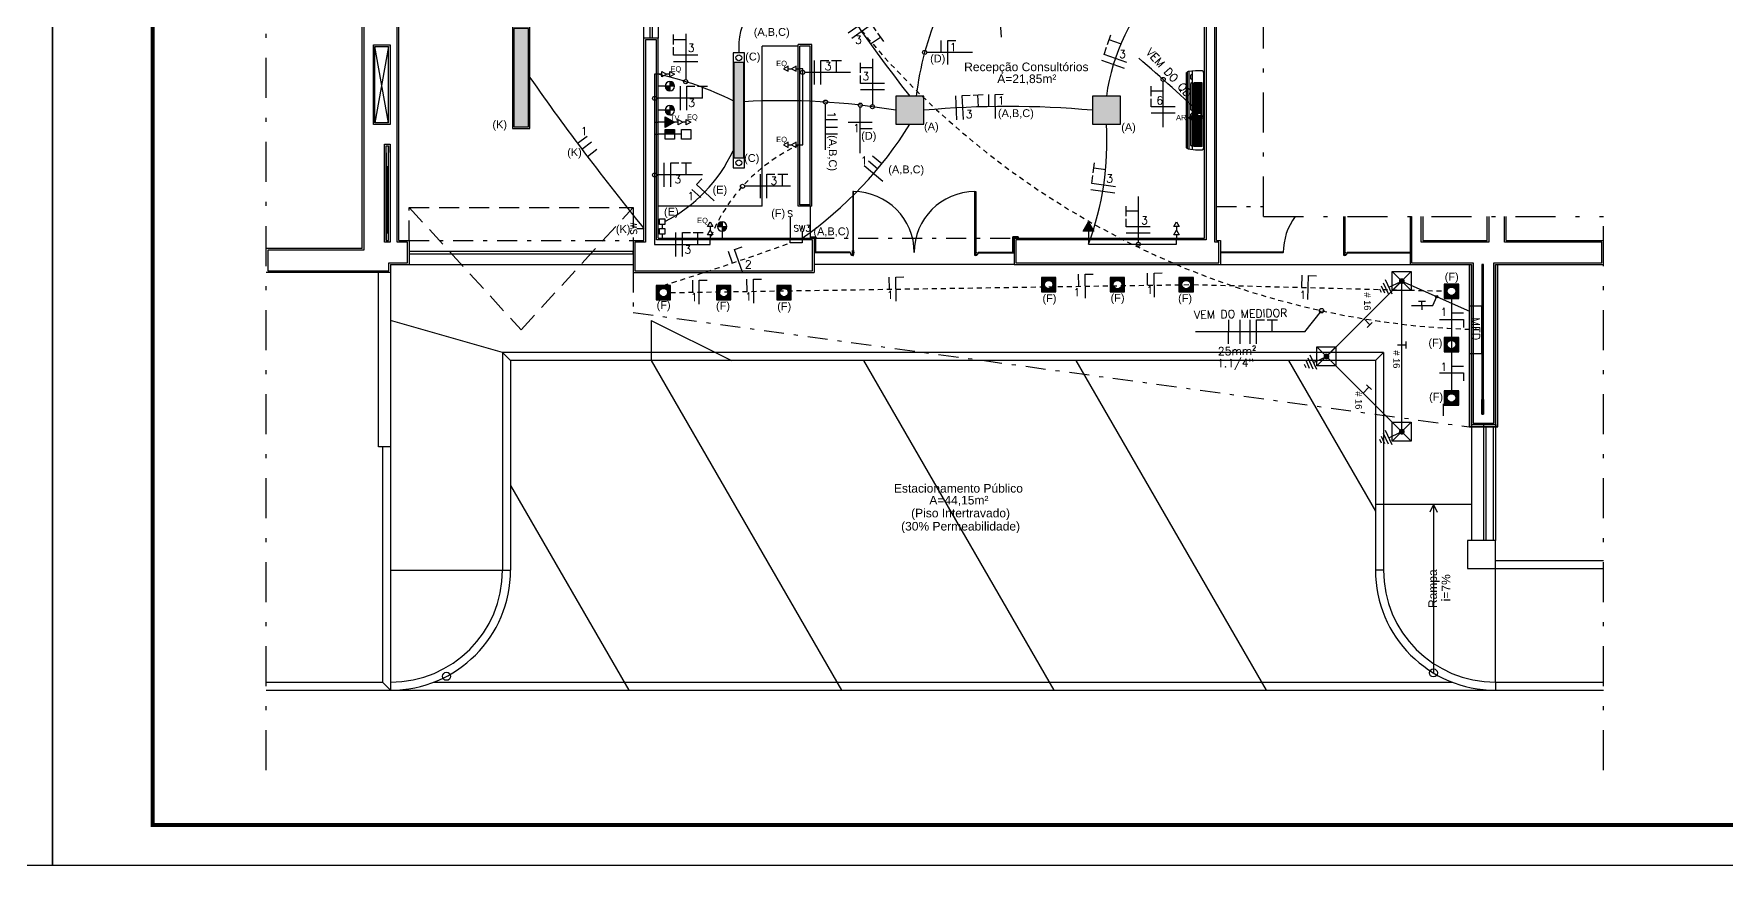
# Model space of a CAD drawing. Header units: millimetres. Extents: x 3040 to 3208, y 298 to 357.
# Drawn here: x 3123.14 to 3165.43, y 297.86 to 318.64 of the extents above; entities that cross this region are included whole.
import ezdxf
from ezdxf.enums import TextEntityAlignment as Align

# ---------------------------------------------------------------- set-up
doc = ezdxf.new("R2010")
doc.units = ezdxf.units.MM
doc.header["$MEASUREMENT"] = 0
for name, pattern in [('CONTINU', [0]), ('DASHDOT', [1, 0.5, -0.25, 0, -0.25]), ('HIDDEN', [0.375, 0.25, -0.125]), ('HIDDEN2', [0.1875, 0.125, -0.0625])]:
    doc.linetypes.add(name, pattern=pattern)
doc.layers.get('0').update_dxf_attribs({"linetype": 'CONTINUOUS'})
for name, color, linetype in [('-HIDRO', 8, 'CONTINUOUS'), ('A-TXT-Y', 8, 'CONTINUOUS'), ('CABO-ILUM', 3, 'CONTINUOUS'), ('eletroduto parede e teto', 2, 'CONTINU'), ('eletroduto_chao', 2, 'HIDDEN2'), ('Especificações', 3, 'CONTINUOUS'), ('FIACAO', 1, 'CONTINUOUS'), ('HIDROSSANITÁRIO', 8, 'CONTINUOUS'), ('PAR-W', 7, 'CONTINUOUS'), ('PENA 03', 3, 'CONTINUOUS'), ('PL09', 9, 'CONTINUOUS'), ('PL3', 3, 'CONTINUOUS'), ('Pontos Elétricos', 3, 'CONTINUOUS'), ('Pontos Elétricos e Luminotécnica', 3, 'CONTINUOUS'), ('Pontos Luminotécnicos', 3, 'CONTINUOUS'), ('PONTOS_ELETRICOS', 2, 'CONTINUOUS'), ("PRANCHA - PROJETU'S", 7, 'CONTINUOUS'), ('TEXTO', 2, 'CONTINUOUS'), ('TXT_0', 7, 'CONTINUOUS')]:
    doc.layers.add(name, color=color, linetype=linetype)
doc.layers.add('LEGENDA', color=7, linetype='CONTINUOUS', lineweight=0)
doc.styles.add('ARIAL', font='arial.ttf', dxfattribs={"height": 2})
doc.styles.add('PADRAO_TXT', font='romans.shx')
doc.styles.add('ROMANS', font='romans.shx', dxfattribs={"height": 0.1})

# ---------------------------------------------------------------- blocks, each defined once
blk = doc.blocks.new('PASSA FIO MÉDIO')
at = {"layer": 'Pontos Elétricos'}
h = blk.add_hatch(color=251, dxfattribs=at)
h.dxf.hatch_style = 1
h.paths.add_polyline_path([(-0.205, 0.059), (-0.205, 0), (-0.088, 0), (-0.088, 0.059)])
blk.add_line((-0.205, 0), (0, 0), dxfattribs=at)
blk.add_lwpolyline([(-0.205, 0.059), (-0.205, -0.059), (-0.088, -0.059), (-0.088, 0.059)], close=True, dxfattribs=at)
blk = doc.blocks.new('Tomada Média')
at = {"layer": 'PL3'}
blk.add_line((0, 0.08), (0, 0), dxfattribs=at)
blk.add_lwpolyline([(-0.06, 0.08), (0, 0.184), (0.06, 0.08)], close=True, dxfattribs=at)
blk = doc.blocks.new('TOMADA ALTA SIMPLES.01')
at = {"layer": 'Pontos Elétricos'}
h = blk.add_hatch(color=251, dxfattribs=at)
h.dxf.hatch_style = 1
h.paths.add_polyline_path([(0.089, -0.067), (0.205, 0), (0.089, 0.067)])
at = {"layer": 'Pontos Elétricos', "xscale": 1.115026295692639, "yscale": 1.115026295692639, "zscale": 1.115026295692639, "rotation": 270}
blk.add_blockref('Tomada Média', (0, 0), dxfattribs=at)
blk = doc.blocks.new('PASSA FIO BAIXO.01')
at = {"layer": 'Pontos Elétricos'}
blk.add_line((0.088, 0), (0, 0), dxfattribs=at)
blk.add_lwpolyline([(0.205, 0.059), (0.205, -0.059), (0.088, -0.059), (0.088, 0.059)], close=True, dxfattribs=at)
blk = doc.blocks.new('TOMADA DUPLA BAIXA.01')
at = {"layer": 'PL3'}
for p, q in [((-0.147, 0), (-0.103, 0)), ((-0.045, 0), (0, 0))]:
    blk.add_line(p, q, dxfattribs=at)
for points in [[(-0.147, 0.033), (-0.205, 0), (-0.147, -0.033)], [(-0.045, 0.033), (-0.103, 0), (-0.045, -0.033)]]:
    blk.add_lwpolyline(points, close=True, dxfattribs=at)
blk = doc.blocks.new('antena alta.01')
at = {"layer": 'Pontos Elétricos'}
h = blk.add_hatch(color=251, dxfattribs=at)
h.dxf.hatch_style = 1
h.paths.add_polyline_path([(-0.147, 0), (-0.088, 0, -0.414214), (-0.147, -0.059)])
h.paths.add_polyline_path([(-0.147, 0.059), (-0.147, 0), (-0.205, 0, -0.414214)])
for p, q in [((-0.205, 0), (0, 0)), ((-0.147, 0.059), (-0.147, -0.059))]:
    blk.add_line(p, q, dxfattribs=at)
blk.add_circle((-0.147, 0), 0.0586, dxfattribs=at)
blk = doc.blocks.new('1111')
at = {"layer": 'Pontos Luminotécnicos'}
h = blk.add_hatch(color=9, dxfattribs=at)
h.dxf.hatch_style = 1
h.paths.add_polyline_path([(-1.3125, -0.134), (-0.1225, -0.134), (-0.1225, -0.01), (-1.3125, -0.01)])
for points in [[(-1.435, -0.144), (0, -0.144), (0, 0), (-1.435, 0)], [(-1.3125, -0.134), (-0.1225, -0.134), (-0.1225, -0.01), (-1.3125, -0.01)]]:
    blk.add_lwpolyline(points, close=True, dxfattribs=at)
for centre in [(-1.37375, -0.072), (-0.06125, -0.072)]:
    blk.add_circle(centre, 0.03675, dxfattribs=at)
blk = doc.blocks.new('LUMINÁRIA.02')
at = {"layer": 'Pontos Luminotécnicos', "ltscale": 0.05}
h = blk.add_hatch(color=9, dxfattribs=at)
h.dxf.hatch_style = 1
h.paths.add_polyline_path([(0.35, 0), (0, 0), (0, -0.35), (0.35, -0.35)])
blk.add_lwpolyline([(0, -0.35), (0.35, -0.35), (0.35, 0), (0, 0)], close=True, dxfattribs=at)
blk = doc.blocks.new('PONTO PERFIL.01')
at = {"layer": 'Especificações'}
h = blk.add_hatch(dxfattribs=at)
h.set_pattern_fill('ANGLE', color=9)
h.set_pattern_definition([(0, (-4765.716, 106.664), (0, 6.985), [5.08, -1.905]), (90, (-4765.716, 106.664), (-6.985, 4e-16), [5.08, -1.905])])
h.paths.add_polyline_path([(-1.7, 6.1), (1.7, 6.1), (1.7, 2.6), (-1.7, 2.6)])
at = {"layer": 'PL3'}
blk.add_line((0, 2.6), (0, 0), dxfattribs=at)
at = {"layer": 'Pontos Luminotécnicos'}
blk.add_lwpolyline([(-1.7, 6.1), (1.7, 6.1), (1.7, 2.6), (-1.7, 2.6)], close=True, dxfattribs=at)
blk = doc.blocks.new('LUMINÁRIA.04')
at = {"layer": 'Pontos Luminotécnicos', "ltscale": 0.05}
h = blk.add_hatch(color=9, dxfattribs=at)
h.dxf.hatch_style = 1
h.paths.add_polyline_path([(0.02, 0.2), (0.02, 0.02), (1.247, 0.02), (1.247, 0.2)])
for points in [[(0, 0.22), (0, 0), (1.267, 0), (1.267, 0.22)], [(0.02, 0.2), (0.02, 0.02), (1.247, 0.02), (1.247, 0.2)]]:
    blk.add_lwpolyline(points, close=True, dxfattribs=at)
blk = doc.blocks.new('eletrico')
at = {"layer": '-HIDRO'}
h = blk.add_hatch(color=256, dxfattribs=at)
h.dxf.hatch_style = 1
h.paths.add_polyline_path([(0.52, -7.58), (0.5, -7.6), (0.5, -7.773), (0.52, -7.773)])
h.paths.add_polyline_path([(0.52, -7.58), (0.45, -7.58), (0.45, -7.6), (0.5, -7.6)])
h = blk.add_hatch(color=256, dxfattribs=at)
h.dxf.hatch_style = 1
h.paths.add_polyline_path([(2.98, -7.58), (3, -7.6), (3, -7.773), (2.98, -7.773)])
h.paths.add_polyline_path([(2.98, -7.58), (3.05, -7.58), (3.05, -7.6), (3, -7.6)])
h = blk.add_hatch(color=256, dxfattribs=at)
h.dxf.hatch_style = 1
h.paths.add_polyline_path([(8.683, -7.928), (8.683, -9.957), (9.041, -9.957), (9.041, -7.928), (9.037, -7.928), (9.037, -9.953), (8.687, -9.953), (8.687, -7.928)])
at = {"layer": '-HIDRO', "linetype": 'DASHDOT'}
for p, q in [((-6.347, -14.246), (-6.347, 12.39)), ((6.112, -7.328), (6.112, 6.917)), ((6.112, -7.328), (6.112, 6.917)), ((6.112, -7.328), (10.362, -7.328)), ((10.362, -14.246), (10.362, -7.328))]:
    blk.add_line(p, q, dxfattribs=at)
at = {"layer": '-HIDRO'}
for p, q in [((-5.147, -7.728), (-5.147, 12.39)), ((-5.127, 12.37), (-5.127, -7.748)), ((-4.708, -7.648), (-4.708, 0.534)), ((-4.688, -7.628), (-4.688, 0.514)), ((5.507, -7.648), (5.507, -2.686)), ((5.527, -7.628), (5.527, -2.706)), ((5.377, -7.6), (5.377, -4.4)), ((5.397, -4.38), (5.397, -7.62)), ((-1.627, -5.1), (-1.627, -4.5)), ((-1.554, -4.5), (-1.554, -5.1)), ((-1.524, -4.5), (-1.524, -5.1)), ((-1.45, -4.5), (-1.45, -5.1)), ((-5.007, -6.177), (-5.007, -5.183)), ((-5.007, -5.183), (-4.798, -5.183)), ((-4.987, -6.157), (-4.987, -5.203)), ((-4.987, -5.203), (-4.818, -5.203)), ((-4.818, -6.157), (-4.987, -5.203)), ((-4.818, -5.203), (-4.987, -6.157)), ((-4.818, -6.157), (-4.818, -5.203)), ((-4.798, -5.183), (-4.798, -6.177)), ((-1.627, -7.628), (-1.627, -5.1)), ((-1.45, -5.1), (-1.627, -5.1)), ((-1.47, -5.12), (-1.607, -5.12)), ((-1.607, -5.12), (-1.607, -7.648)), ((-1.47, -7.62), (-1.47, -5.12)), ((-1.45, -7.6), (-1.45, -5.1)), ((-0.15, -7.2), (-0.15, -5.2)), ((0.3, -5.2), (-0.15, -5.2)), ((0.3, -7.2), (0.3, -5.18)), ((0.47, -5.18), (0.3, -5.18)), ((0.32, -7.18), (0.32, -5.2)), ((0.45, -5.2), (0.32, -5.2)), ((0.45, -7.18), (0.45, -5.2)), ((0.47, -7.2), (0.47, -5.18)), ((-4.798, -6.177), (-5.007, -6.177)), ((-4.818, -6.157), (-4.987, -6.157)), ((-4.867, -6.423), (-4.798, -6.423)), ((-4.867, -7.648), (-4.867, -6.423)), ((-4.847, -6.443), (-4.818, -6.443)), ((-4.847, -7.628), (-4.847, -6.443)), ((-4.818, -7.628), (-4.847, -6.443)), ((-4.818, -6.443), (-4.847, -7.628)), ((-4.818, -7.628), (-4.818, -6.443)), ((-4.798, -6.423), (-4.798, -7.648)), ((0.45, -7.18), (0.32, -7.18)), ((0.982, -7.015), (0.982, -7.815)), ((0.992, -7.015), (0.982, -7.015)), ((0.992, -7.815), (0.992, -7.015)), ((2.508, -7.815), (2.508, -7.015)), ((2.508, -7.015), (2.518, -7.015)), ((2.518, -7.015), (2.518, -7.815)), ((-0.15, -7.2), (-1.45, -7.2)), ((0.47, -7.2), (0.3, -7.2)), ((0.45, -7.2), (0.45, -7.58)), ((7.119, -7.815), (7.119, -7.328)), ((7.129, -7.328), (7.129, -7.815)), ((7.944, -7.328), (7.944, -7.928)), ((7.964, -7.328), (7.964, -7.908)), ((8.084, -7.648), (8.084, -7.328)), ((8.104, -7.328), (8.104, -7.628)), ((8.907, -7.628), (8.907, -7.328)), ((8.927, -7.328), (8.927, -7.648)), ((9.126, -7.648), (9.126, -7.328)), ((9.146, -7.628), (9.146, -7.328)), ((-1.45, -7.6), (0.5, -7.6)), ((0.45, -7.581), (0.451, -7.58)), ((0.45, -7.595), (0.465, -7.58)), ((0.45, -7.58), (0.52, -7.58)), ((0.45, -7.58), (0.45, -7.6)), ((0.459, -7.6), (0.479, -7.58)), ((0.473, -7.6), (0.493, -7.58)), ((0.487, -7.6), (0.507, -7.58)), ((0.5, -7.601), (0.52, -7.581)), ((0.5, -7.616), (0.52, -7.596)), ((0.5, -7.6), (0.5, -8.028)), ((0.5, -7.6), (0.5, -8.028)), ((0.5, -7.63), (0.52, -7.61)), ((0.52, -7.773), (0.52, -7.58)), ((2.98, -7.582), (2.982, -7.58)), ((2.98, -7.596), (2.996, -7.58)), ((2.98, -7.61), (3.01, -7.58)), ((3.05, -7.58), (2.98, -7.58)), ((2.98, -7.773), (2.98, -7.58)), ((2.98, -7.625), (3, -7.605)), ((3, -7.6), (5.377, -7.6)), ((3, -7.6), (3, -7.928)), ((3.005, -7.6), (3.025, -7.58)), ((3.019, -7.6), (3.039, -7.58)), ((3.033, -7.6), (3.05, -7.583)), ((3.047, -7.6), (3.05, -7.597)), ((3.05, -7.58), (3.05, -7.6)), ((-5.147, -7.728), (-6.347, -7.728)), ((-5.127, -7.748), (-6.327, -7.748)), ((-6.327, -7.748), (-6.327, -8.008)), ((-4.798, -7.648), (-4.867, -7.648)), ((-4.847, -7.628), (-4.818, -7.628)), ((-4.581, -7.648), (-4.708, -7.648)), ((-4.688, -7.628), (-4.561, -7.628)), ((-4.581, -7.908), (-4.581, -7.648)), ((-4.561, -7.628), (-4.561, -7.928)), ((-1.761, -7.763), (-4.561, -7.763)), ((-4.561, -7.763), (-4.561, -7.793)), ((-4.561, -7.793), (-1.761, -7.793)), ((-1.761, -7.628), (-1.627, -7.628)), ((-1.761, -7.628), (-1.761, -8.028)), ((-1.761, -7.793), (-1.761, -7.763)), ((-1.607, -7.648), (-1.74, -7.648)), ((-1.74, -7.648), (-1.74, -8.008)), ((0.48, -7.62), (-1.47, -7.62)), ((0.48, -8.008), (0.48, -7.62)), ((0.5, -7.644), (0.52, -7.624)), ((0.5, -7.658), (0.52, -7.638)), ((0.5, -7.672), (0.52, -7.652)), ((0.5, -7.686), (0.52, -7.666)), ((0.5, -7.7), (0.52, -7.68)), ((0.5, -7.715), (0.52, -7.695)), ((0.5, -7.729), (0.52, -7.709)), ((0.5, -7.743), (0.52, -7.723)), ((0.5, -7.757), (0.52, -7.737)), ((0.5, -7.771), (0.52, -7.751)), ((0.95, -7.773), (0.5, -7.773)), ((0.52, -7.773), (0.5, -7.773)), ((0.95, -7.783), (0.5, -7.783)), ((0.512, -7.773), (0.52, -7.765)), ((0.95, -7.783), (0.95, -7.773)), ((0.979, -7.773), (0.978, -7.773)), ((0.978, -7.773), (0.978, -7.783)), ((0.978, -7.783), (0.979, -7.783)), ((0.979, -7.803), (0.979, -7.753)), ((0.979, -7.753), (0.982, -7.753)), ((0.979, -7.783), (0.979, -7.773)), ((0.979, -7.803), (0.982, -7.803)), ((0.982, -7.815), (0.992, -7.815)), ((0.995, -7.753), (0.992, -7.753)), ((0.992, -7.803), (0.995, -7.803)), ((0.995, -7.803), (0.995, -7.753)), ((0.995, -7.783), (0.995, -7.773)), ((0.995, -7.773), (0.996, -7.773)), ((0.996, -7.783), (0.995, -7.783)), ((0.996, -7.773), (0.996, -7.783)), ((2.505, -7.773), (2.504, -7.773)), ((2.504, -7.773), (2.504, -7.783)), ((2.504, -7.783), (2.505, -7.783)), ((2.505, -7.803), (2.505, -7.753)), ((2.505, -7.753), (2.508, -7.753)), ((2.505, -7.783), (2.505, -7.773)), ((2.508, -7.803), (2.505, -7.803)), ((2.518, -7.815), (2.508, -7.815)), ((2.521, -7.753), (2.518, -7.753)), ((2.521, -7.803), (2.518, -7.803)), ((2.521, -7.803), (2.521, -7.753)), ((2.521, -7.783), (2.521, -7.773)), ((2.521, -7.773), (2.522, -7.773)), ((2.522, -7.783), (2.521, -7.783)), ((2.522, -7.773), (2.522, -7.783)), ((2.55, -7.783), (2.55, -7.773)), ((2.55, -7.773), (3, -7.773)), ((2.55, -7.783), (3, -7.783)), ((2.98, -7.639), (3, -7.619)), ((2.98, -7.653), (3, -7.633)), ((2.98, -7.667), (3, -7.647)), ((2.98, -7.681), (3, -7.661)), ((2.98, -7.695), (3, -7.675)), ((2.98, -7.709), (3, -7.689)), ((2.98, -7.724), (3, -7.704)), ((2.98, -7.738), (3, -7.718)), ((2.98, -7.752), (3, -7.732)), ((2.98, -7.766), (3, -7.746)), ((2.98, -7.773), (3, -7.773)), ((2.987, -7.773), (3, -7.76)), ((5.397, -7.62), (3.02, -7.62)), ((3.02, -7.62), (3.02, -7.908)), ((5.557, -7.648), (5.507, -7.648)), ((5.527, -7.628), (5.577, -7.628)), ((5.557, -7.908), (5.557, -7.648)), ((5.577, -7.628), (5.577, -7.928)), ((6.36, -7.773), (5.577, -7.773)), ((6.36, -7.783), (5.577, -7.783)), ((6.36, -7.783), (6.36, -7.773)), ((7.116, -7.773), (7.114, -7.773)), ((7.114, -7.773), (7.114, -7.783)), ((7.114, -7.783), (7.116, -7.783)), ((7.116, -7.803), (7.116, -7.753)), ((7.116, -7.753), (7.119, -7.753)), ((7.116, -7.783), (7.116, -7.773)), ((7.119, -7.803), (7.116, -7.803)), ((7.129, -7.815), (7.119, -7.815)), ((7.132, -7.753), (7.129, -7.753)), ((7.132, -7.803), (7.129, -7.803)), ((7.132, -7.803), (7.132, -7.753)), ((7.132, -7.783), (7.132, -7.773)), ((7.132, -7.773), (7.133, -7.773)), ((7.133, -7.783), (7.132, -7.783)), ((7.133, -7.773), (7.133, -7.783)), ((7.16, -7.783), (7.16, -7.773)), ((7.16, -7.773), (7.944, -7.773)), ((7.16, -7.783), (7.944, -7.783)), ((8.927, -7.648), (8.084, -7.648)), ((8.104, -7.628), (8.907, -7.628)), ((10.342, -7.648), (9.126, -7.648)), ((9.146, -7.628), (10.362, -7.628)), ((10.342, -7.908), (10.342, -7.648)), ((-4.793, -8.028), (-6.347, -8.028)), ((-6.327, -8.008), (-4.813, -8.008)), ((-4.943, -10.207), (-4.943, -8.028)), ((-4.813, -8.008), (-4.813, -7.908)), ((-4.813, -7.908), (-4.581, -7.908)), ((-4.793, -7.928), (-4.561, -7.928)), ((-4.793, -7.928), (-4.793, -8.028)), ((-4.793, -8.028), (-4.793, -10.207)), ((-4.561, -7.928), (-1.761, -7.928)), ((-1.761, -8.028), (0.5, -8.028)), ((-1.74, -8.008), (0.48, -8.008)), ((3, -7.928), (0.5, -7.928)), ((3, -7.928), (5.577, -7.928)), ((3.02, -7.908), (5.557, -7.908)), ((5.577, -7.928), (7.944, -7.928)), ((7.944, -7.928), (8.712, -7.928)), ((7.964, -7.908), (8.732, -7.908)), ((8.683, -7.928), (8.683, -9.957)), ((8.687, -7.928), (8.687, -9.953)), ((8.712, -7.928), (8.712, -9.928)), ((8.732, -7.908), (8.732, -9.908)), ((8.842, -9.798), (8.862, -7.928)), ((8.842, -7.928), (8.842, -9.798)), ((8.862, -7.928), (8.842, -7.928)), ((8.842, -7.928), (8.862, -9.798)), ((8.862, -9.798), (8.862, -7.928)), ((8.992, -9.908), (8.992, -7.908)), ((8.992, -7.908), (10.342, -7.908)), ((9.012, -7.928), (10.362, -7.928)), ((9.012, -9.928), (9.012, -7.928)), ((9.037, -9.953), (9.037, -7.928)), ((9.041, -9.957), (9.041, -7.928)), ((-3.393, -9.028), (-4.793, -8.628)), ((-1.535, -8.628), (-1.535, -9.128)), ((-1.535, -8.628), (-0.535, -9.128)), ((-3.393, -9.028), (-3.393, -11.746)), ((7.612, -9.028), (-3.393, -9.028)), ((-3.293, -9.128), (-3.393, -9.028)), ((7.512, -9.128), (7.612, -9.028)), ((7.612, -9.028), (7.612, -11.746)), ((-3.293, -9.128), (-3.293, -11.746)), ((7.512, -9.128), (-3.293, -9.128)), ((-1.537, -9.128), (0.84, -13.246)), ((1.116, -9.128), (3.493, -13.246)), ((3.77, -9.128), (6.148, -13.246)), ((6.425, -9.128), (7.512, -11.011)), ((7.512, -9.128), (7.512, -11.746)), ((8.712, -9.928), (9.012, -9.928)), ((8.712, -9.928), (8.712, -9.953)), ((8.732, -9.908), (8.992, -9.908)), ((8.842, -9.798), (8.862, -9.798)), ((8.862, -9.928), (8.862, -9.953)), ((9.012, -9.928), (9.012, -9.953)), ((8.683, -9.957), (9.041, -9.957)), ((8.687, -9.953), (9.037, -9.953)), ((8.712, -9.957), (8.712, -11.375)), ((8.862, -9.957), (8.862, -11.375)), ((8.892, -9.957), (8.892, -11.375)), ((8.982, -9.957), (8.982, -11.375)), ((9.012, -9.957), (9.012, -11.375)), ((-4.793, -10.207), (-4.943, -10.207)), ((-4.893, -10.207), (-4.893, -13.146)), ((-4.793, -10.207), (-4.793, -13.246)), ((-3.293, -10.687), (-1.815, -13.246)), ((7.612, -10.925), (7.512, -10.925)), ((8.712, -10.925), (7.612, -10.925)), ((8.237, -10.925), (8.193, -11.023)), ((8.237, -10.925), (8.237, -13.03)), ((8.237, -10.925), (8.281, -11.023)), ((9.012, -11.375), (8.662, -11.375)), ((8.662, -11.375), (8.662, -11.725)), ((9.012, -11.725), (9.012, -11.375)), ((9.012, -11.625), (10.362, -11.625)), ((-4.793, -11.746), (-3.293, -11.746)), ((7.612, -11.746), (7.512, -11.746)), ((8.662, -11.725), (9.012, -11.725)), ((9.012, -11.725), (10.362, -11.725)), ((9.012, -13.146), (9.012, -11.725)), ((-6.347, -13.146), (-4.893, -13.146)), ((-6.347, -13.246), (10.362, -13.246)), ((-4.893, -13.146), (-4.793, -13.246)), ((-4.254, -13.146), (8.473, -13.146)), ((9.012, -13.146), (10.362, -13.146)), ((9.012, -13.146), (9.012, -13.246))]:
    blk.add_line(p, q, dxfattribs=at)
at = {"layer": '-HIDRO', "ltscale": 0.5}
for p, q in [((5.147, -5.547), (5.147, -6.453)), ((5.153, -6.471), (5.153, -5.529)), ((5.166, -6.481), (5.166, -5.519)), ((5.262, -5.505), (5.172, -5.517)), ((5.186, -6.485), (5.186, -5.515)), ((5.227, -5.545), (5.207, -5.56)), ((5.207, -5.609), (5.207, -5.56)), ((5.227, -5.624), (5.207, -5.609)), ((5.227, -5.65), (5.207, -5.665)), ((5.207, -5.994), (5.207, -5.665)), ((5.227, -6.49), (5.227, -5.51)), ((5.244, -6.175), (5.244, -5.658)), ((5.346, -5.658), (5.244, -5.658)), ((5.346, -5.704), (5.244, -5.704)), ((5.257, -6.04), (5.257, -5.658)), ((5.337, -5.505), (5.262, -5.505)), ((5.269, -6.04), (5.269, -5.658)), ((5.282, -6.04), (5.282, -5.658)), ((5.294, -6.04), (5.294, -5.658)), ((5.307, -6.04), (5.307, -5.658)), ((5.319, -6.04), (5.319, -5.658)), ((5.333, -6.04), (5.333, -5.658)), ((5.346, -6.175), (5.346, -5.658)), ((5.367, -6.465), (5.367, -5.535)), ((5.346, -5.75), (5.244, -5.75)), ((5.346, -5.796), (5.244, -5.796)), ((5.346, -5.843), (5.244, -5.843)), ((5.346, -5.889), (5.244, -5.889)), ((5.227, -6.01), (5.207, -5.994)), ((5.227, -6.034), (5.207, -6.05)), ((5.207, -6.44), (5.207, -6.05)), ((5.346, -5.935), (5.244, -5.935)), ((5.346, -5.981), (5.244, -5.981)), ((5.346, -6.04), (5.244, -6.04)), ((5.346, -6.07), (5.244, -6.07)), ((5.346, -6.129), (5.244, -6.129)), ((5.257, -6.453), (5.257, -6.07)), ((5.269, -6.453), (5.269, -6.07)), ((5.282, -6.453), (5.282, -6.07)), ((5.294, -6.453), (5.294, -6.07)), ((5.307, -6.453), (5.307, -6.07)), ((5.319, -6.453), (5.319, -6.07)), ((5.333, -6.453), (5.333, -6.07)), ((5.346, -6.175), (5.244, -6.175)), ((5.244, -6.453), (5.244, -6.175)), ((5.346, -6.221), (5.244, -6.221)), ((5.346, -6.268), (5.244, -6.268)), ((5.346, -6.314), (5.244, -6.314)), ((5.346, -6.453), (5.346, -6.175)), ((5.172, -6.483), (5.262, -6.495)), ((5.227, -6.455), (5.207, -6.44)), ((5.346, -6.36), (5.244, -6.36)), ((5.346, -6.406), (5.244, -6.406)), ((5.346, -6.453), (5.244, -6.453)), ((5.262, -6.495), (5.337, -6.495))]:
    blk.add_line(p, q, dxfattribs=at)
at = {"layer": '-HIDRO', "linetype": 'HIDDEN'}
for p, q in [((-4.561, -7.628), (-4.561, -7.213)), ((-4.561, -7.213), (-1.761, -7.213)), ((-4.561, -7.213), (-3.161, -8.743)), ((-3.161, -8.743), (-1.761, -7.213)), ((-1.761, -7.213), (-1.761, -7.628))]:
    blk.add_line(p, q, dxfattribs=at)
at = {"layer": '-HIDRO', "linetype": 'DASHDOT', "ltscale": 0.5}
for p, q in [((5.527, -7.201), (6.112, -7.201)), ((0.5, -7.6), (3, -7.6)), ((-4.561, -7.628), (-1.761, -7.628)), ((-1.761, -8.028), (-1.761, -8.528)), ((-1.761, -8.528), (8.683, -9.957))]:
    blk.add_line(p, q, dxfattribs=at)
at = {"layer": '-HIDRO'}
for centre, radius in [((0.987, -7.778), 0.00294), ((2.513, -7.778), 0.00294), ((7.124, -7.778), 0.00294), ((-4.093, -13.073), 0.05), ((8.237, -13.03), 0.05)]:
    blk.add_circle(centre, radius, dxfattribs=at)
at = {"layer": '-HIDRO', "ltscale": 0.5}
for centre, start, end in [((5.177, -5.547), 100, 180), ((5.337, -5.535), 360, 90), ((5.177, -6.453), 180, 260), ((5.337, -6.465), 270, 0)]:
    blk.add_arc(centre, 0.03, start, end, dxfattribs=at)
at = {"layer": '-HIDRO'}
for centre, radius, start, end in [((0.987, -7.778), 0.763, 0.0009, 89.6225), ((2.513, -7.778), 0.763, 90.3775, 179.9991), ((7.124, -7.778), 0.763, 143.8715, 179.9991), ((0.988, -7.778), 0.0375, 180.5356, 261.4167), ((2.512, -7.778), 0.0375, 278.5833, 359.4644), ((7.123, -7.778), 0.0375, 278.5833, 359.4644), ((-4.793, -11.746), 1.5, 270, 0), ((-4.793, -11.746), 1.4, 270, 0), ((9.012, -11.746), 1.5, 180, 270), ((9.012, -11.746), 1.4, 180, 270)]:
    blk.add_arc(centre, radius, start, end, dxfattribs=at)
blk = doc.blocks.new('*U310', base_point=(8491.6, 4881.8))
at = {"linetype": 'Continuous'}
for p, q in [((8479.6, 4869.8), (8503.6, 4893.8)), ((8479.6, 4893.8), (8503.6, 4869.8)), ((8479.6, 4893.8), (8503.6, 4893.8)), ((8479.6, 4869.8), (8479.6, 4893.8)), ((8508, 4889.4), (8493.3, 4882.6)), ((8503.6, 4893.8), (8503.6, 4869.8)), ((8503.8, 4898.5), (8512.2, 4880.3)), ((8508.3, 4897.8), (8514.6, 4884.2)), ((8512.8, 4897.1), (8517, 4888)), ((8517.2, 4896.4), (8519.3, 4891.9)), ((8503.6, 4869.8), (8479.6, 4869.8))]:
    blk.add_line(p, q, dxfattribs=at)
at = {"linetype": 'Continuous', "const_width": 3.68}
blk.add_lwpolyline([(8489.7, 4881.8, 1), (8493.4, 4881.8, 1)], format="xyb", close=True, dxfattribs=at)
blk = doc.blocks.new('f_fnt')
at = {"layer": 'FIACAO'}
for points in [[(-0.08, -0.15), (-0.08, 0.15)], [(0, -0.15), (0, 0.15), (0.1, 0.15)], [(0.135, 0.15), (0.26, 0.15)], [(0.195, 0), (0.195, 0.15)]]:
    blk.add_lwpolyline(points, dxfattribs=at)
blk = doc.blocks.new('f_f')
at = {"layer": 'FIACAO'}
blk.add_lwpolyline([(0, -0.15), (0, 0.15)], dxfattribs=at)
blk = doc.blocks.new('f_fr')
at = {"layer": 'FIACAO'}
for points in [[(-0.04, -0.15), (-0.04, 0.15)], [(0.04, 0), (0.04, 0.15)]]:
    blk.add_lwpolyline(points, dxfattribs=at)
blk = doc.blocks.new('f_r')
at = {"layer": 'FIACAO'}
blk.add_lwpolyline([(0, 0), (0, 0.15)], dxfattribs=at)
blk = doc.blocks.new('f_nr')
at = {"layer": 'FIACAO'}
for points in [[(-0.041, 0), (-0.041, 0.151)], [(0.041, -0.149), (0.041, 0.151), (0.141, 0.151)]]:
    blk.add_lwpolyline(points, dxfattribs=at)
blk = doc.blocks.new('el')
at = {"layer": 'A-TXT-Y'}
blk.add_line((0, -0.598), (0, -0.025), dxfattribs=at)
blk.add_circle((0, 0), 0.0254, dxfattribs=at)
blk = doc.blocks.new('tomada simples alta.01')
at = {"layer": 'PL09'}
blk.add_hatch(color=251, dxfattribs=at).paths.add_polyline_path([(-0.089, 0.067), (-0.089, -0.067), (-0.205, 0)])
at = {"layer": 'PL3'}
blk.add_line((-0.089, 0), (0, 0), dxfattribs=at)
blk.add_lwpolyline([(-0.089, 0.067), (-0.205, 0), (-0.089, -0.067)], close=True, dxfattribs=at)
blk = doc.blocks.new('medi')
at = {"layer": 'PONTOS_ELETRICOS'}
blk.add_lwpolyline([(-0.282, -0.074), (0.282, -0.074), (0.282, 0.074), (-0.282, 0.074)], close=True, dxfattribs=at)
at = {"layer": 'TXT_0', "style": 'PADRAO_TXT'}
blk.add_text('MED', height=0.1, dxfattribs=at).set_placement((-0.148, -0.049))
blk = doc.blocks.new('ADFSGASDFG')
at = {"layer": "PRANCHA - PROJETU'S", "color": 1}
blk.add_lwpolyline([(276.578, 47.946), (360.678, 47.946), (360.678, 107.346), (276.578, 107.346)], close=True, dxfattribs=at)
at = {"layer": "PRANCHA - PROJETU'S", "color": 4, "const_width": 0.1}
blk.add_lwpolyline([(279.078, 106.346), (359.678, 106.346), (359.678, 48.946), (279.078, 48.946)], close=True, dxfattribs=at)

msp = doc.modelspace()

# ---------------------------------------------------------------- hatches: boundary and pattern name
at = {"layer": 'Pontos Luminotécnicos'}
h = msp.add_hatch(color=251, dxfattribs=at)
h.dxf.hatch_style = 1
edge = h.paths.add_edge_path()
edge.add_arc((3148.5, 312.374), 0.106, 0, 360)
h.paths.add_polyline_path([(3148.68, 312.554), (3148.32, 312.554), (3148.32, 312.194), (3148.68, 312.194)])
h = msp.add_hatch(color=251, dxfattribs=at)
h.dxf.hatch_style = 1
edge = h.paths.add_edge_path()
edge.add_arc((3150.218, 312.374), 0.106, 0, 360)
h.paths.add_polyline_path([(3150.398, 312.554), (3150.038, 312.554), (3150.038, 312.194), (3150.398, 312.194)])
h = msp.add_hatch(color=251, dxfattribs=at)
h.dxf.hatch_style = 1
edge = h.paths.add_edge_path()
edge.add_arc((3151.936, 312.374), 0.106, 0, 360)
h.paths.add_polyline_path([(3152.116, 312.554), (3151.756, 312.554), (3151.756, 312.194), (3152.116, 312.194)])
h = msp.add_hatch(color=251, dxfattribs=at)
h.dxf.hatch_style = 1
edge = h.paths.add_edge_path()
edge.add_arc((3138.873, 312.174), 0.106, 0, 360)
h.paths.add_polyline_path([(3139.053, 312.354), (3138.693, 312.354), (3138.693, 311.994), (3139.053, 311.994)])
h = msp.add_hatch(color=251, dxfattribs=at)
h.dxf.hatch_style = 1
edge = h.paths.add_edge_path()
edge.add_arc((3140.38, 312.174), 0.106, 0, 360)
h.paths.add_polyline_path([(3140.56, 312.354), (3140.2, 312.354), (3140.2, 311.994), (3140.56, 311.994)])
h = msp.add_hatch(color=251, dxfattribs=at)
h.dxf.hatch_style = 1
edge = h.paths.add_edge_path()
edge.add_arc((3141.887, 312.174), 0.106, 0, 360)
h.paths.add_polyline_path([(3142.067, 312.354), (3141.707, 312.354), (3141.707, 311.994), (3142.067, 311.994)])
h = msp.add_hatch(color=251, dxfattribs=at)
h.dxf.hatch_style = 1
edge = h.paths.add_edge_path()
edge.add_arc((3158.565, 312.207), 0.106, 0, 360)
h.paths.add_polyline_path([(3158.745, 312.387), (3158.385, 312.387), (3158.385, 312.027), (3158.745, 312.027)])
h = msp.add_hatch(color=251, dxfattribs=at)
h.dxf.hatch_style = 1
edge = h.paths.add_edge_path()
edge.add_arc((3158.565, 310.874), 0.106, 0, 360)
h.paths.add_polyline_path([(3158.745, 311.054), (3158.385, 311.054), (3158.385, 310.694), (3158.745, 310.694)])
h = msp.add_hatch(color=251, dxfattribs=at)
h.dxf.hatch_style = 1
edge = h.paths.add_edge_path()
edge.add_arc((3158.565, 309.541), 0.106, 0, 360)
h.paths.add_polyline_path([(3158.745, 309.721), (3158.385, 309.721), (3158.385, 309.361), (3158.745, 309.361)])

# ---------------------------------------------------------------- linework, layer by layer
at = {"layer": '-HIDRO'}
for p, q in [((3158.095, 311.848), (3158.195, 312.075)), ((3154.903, 311.191), (3155.319, 311.722)), ((3157.564, 311.848), (3158.095, 311.848)), ((3154.903, 311.191), (3152.166, 311.191))]:
    msp.add_line(p, q, dxfattribs=at)
for centre, radius in [((3158.195, 312.075), 0.0299), ((3155.319, 311.722), 0.056)]:
    msp.add_circle(centre, radius, dxfattribs=at)
at = {"layer": 'CABO-ILUM'}
for p, q in [((3157.322, 312.461), (3155.44, 310.579)), ((3157.322, 312.461), (3159.015, 311.713)), ((3157.322, 308.698), (3157.322, 312.461)), ((3157.322, 308.698), (3155.44, 310.579))]:
    msp.add_line(p, q, dxfattribs=at)
at = {"layer": 'eletroduto parede e teto'}
for p, q in [((3138.741, 317.63), (3138.655, 317.63)), ((3138.655, 317.63), (3138.655, 316.43)), ((3142.354, 317.77), (3142.281, 317.77)), ((3142.354, 315.87), (3142.354, 317.77)), ((3138.655, 316.43), (3138.741, 316.43)), ((3138.655, 316.43), (3138.655, 316.13)), ((3138.655, 316.13), (3138.741, 316.13)), ((3138.655, 316.13), (3138.655, 313.379)), ((3142.281, 315.87), (3142.354, 315.87)), ((3138.655, 313.379), (3140.041, 313.379)), ((3140.041, 313.379), (3140.041, 313.53)), ((3142.041, 313.418), (3142.041, 313.53)), ((3142.341, 313.418), (3142.041, 313.418)), ((3142.341, 313.53), (3142.341, 313.418)), ((3149.495, 313.53), (3149.495, 313.383)), ((3149.495, 313.383), (3151.695, 313.383)), ((3151.695, 313.383), (3151.695, 313.53)), ((3158.565, 312.101), (3158.565, 309.647))]:
    msp.add_line(p, q, dxfattribs=at)
for centre, radius, start, end in [((3168.892, 336.076), 30.497, 198.2852, 218.5271), ((3142.636, 318.275), 1.881, 118.4107, 183.3589), ((3155.211, 316.324), 5.324, 137.3591, 171.8337), ((3152.997, 316.139), 7.864, 156.8567, 173.1288), ((3126.256, 289.387), 37.691, 46.0924, 49.468), ((3136.96, 309.645), 8.182, 63.4742, 77.4273), ((3190.502, 356.08), 67.125, 215.03481, 219.06877), ((3141.843, 300.02), 16.95, 80.351, 93.2517), ((3147.488, 293.711), 23.115, 84.7789, 95.2211), ((3136.592, 321.661), 9.958, 305.2615, 327.9727), ((3142.676, 315.931), 7.279, 339.5125, 3.5387), ((3137.218, 317.285), 3.74, 296.9142, 335.2365)]:
    msp.add_arc(centre, radius, start, end, dxfattribs=at)
at = {"layer": 'eletroduto_chao'}
for p, q in [((3139.053, 312.174), (3152.042, 312.374)), ((3152.116, 312.374), (3158.458, 312.21))]:
    msp.add_line(p, q, dxfattribs=at)
for centre, radius, start, end in [((3159.75, 331.947), 20.705, 194.7876, 268.8225), ((3144.044, 311.94), 4.308, 114.1674, 158.3342), ((3118.357, 378.663), 69.41, 287.19177, 289.95034)]:
    msp.add_arc(centre, radius, start, end, dxfattribs=at)
at = {"layer": 'FIACAO', "color": 4}
for points in [[(3157.912, 311.954), (3157.737, 311.953)], [(3157.83, 311.743), (3157.828, 311.953)], [(3156.381, 311.52), (3156.526, 311.368)], [(3156.587, 311.426), (3156.46, 311.305)], [(3157.217, 310.868), (3157.427, 310.868)], [(3157.427, 310.952), (3157.427, 310.777)], [(3156.357, 309.662), (3156.503, 309.814)], [(3156.442, 309.872), (3156.568, 309.751)]]:
    msp.add_lwpolyline(points, dxfattribs=at)
at = {"layer": 'HIDROSSANITÁRIO', "color": 8, "linetype": 'Continuous'}
msp.add_line((3158.364, 309.093, -0.08), (3158.364, 309.393, -0.08), dxfattribs=at)
at = {"layer": 'Pontos Elétricos e Luminotécnica'}
for p, q in [((3138.212, 313.774), (3138.387, 313.774)), ((3142.041, 314.065), (3142.041, 313.53)), ((3142.341, 313.705), (3142.341, 313.53))]:
    msp.add_line(p, q, dxfattribs=at)
at = {"layer": 'Pontos Luminotécnicos', "ltscale": 0.5}
for points in [[(3148.68, 312.554), (3148.32, 312.554), (3148.32, 312.194), (3148.68, 312.194)], [(3150.398, 312.554), (3150.038, 312.554), (3150.038, 312.194), (3150.398, 312.194)], [(3152.116, 312.554), (3151.756, 312.554), (3151.756, 312.194), (3152.116, 312.194)], [(3139.053, 312.354), (3138.693, 312.354), (3138.693, 311.994), (3139.053, 311.994)], [(3140.56, 312.354), (3140.2, 312.354), (3140.2, 311.994), (3140.56, 311.994)], [(3142.067, 312.354), (3141.707, 312.354), (3141.707, 311.994), (3142.067, 311.994)], [(3158.745, 312.387), (3158.385, 312.387), (3158.385, 312.027), (3158.745, 312.027)], [(3158.745, 311.054), (3158.385, 311.054), (3158.385, 310.694), (3158.745, 310.694)], [(3158.745, 309.721), (3158.385, 309.721), (3158.385, 309.361), (3158.745, 309.361)]]:
    msp.add_lwpolyline(points, close=True, dxfattribs=at)
for centre in [(3138.873, 312.174), (3140.38, 312.174), (3141.887, 312.174), (3148.5, 312.374), (3150.218, 312.374), (3151.936, 312.374), (3158.565, 312.207), (3158.565, 310.874), (3158.565, 309.541)]:
    msp.add_circle(centre, 0.106, dxfattribs=at)

# ---------------------------------------------------------------- block references
at = {"layer": 'eletroduto parede e teto'}
for name, p, xscale, yscale, zscale, rotation in [('f_fnt', (3143.825, 318.706), 2, 2, 2, 305.0326754532537), ('f_nr', (3147.219, 318.849), 2, 2, 2, 3.893145345003758), ('f_fnt', (3139.43, 318.104), 2, 2, 2, 90), ('el', (3139.43, 317.445), 2, 2, 2, 180), ('f_fnt', (3150.166, 318.023), 2, 2, 2, 70.78758826981473), ('el', (3144.097, 316.819), 2, 2, 2, 180), ('el', (3145.402, 318.176), 2, 2, 2, 90), ('el', (3142.354, 317.677), 2, 2, 2, 90), ('f_fnt', (3144.097, 317.399), 2, 2, 2, 89.99999999957485), ('f_fnt', (3151.36, 316.814), 2, 2, 2, 90), ('el', (3138.655, 317.03), 2, 2, 2, 90), ('f_fnt', (3146.355, 316.798), 2, 2, 2, 2.632780736552603), ('f_nr', (3147.087, 316.823), 2, 2, 2, 0.7856506815778372), ('f_r', (3142.924, 316.496), 2, 2, 2, 270), ('f_r', (3142.924, 316.304), 2, 2, 2, 269.9999999996639), ('f_fr', (3143.793, 316.352), 2, 2, 2, 270), ('f_r', (3136.726, 315.905), 2, 2, 2, 306.8578140795642), ('f_r', (3136.835, 315.761), 2, 2, 2, 306.984416830775), ('f_r', (3142.924, 316.14), 2, 2, 2, 269.9999999996001), ('f_r', (3136.975, 315.575), 2, 2, 2, 307.171752308572), ('f_fr', (3144.175, 315.207), 2, 2, 2, 50.17471696715702), ('f_r', (3144.33, 315.394), 2, 2, 2, 51.40186426922585), ('el', (3138.655, 315.113), 2, 2, 2, 90), ('f_nr', (3139.865, 314.608), 2, 2, 2, 47.20841488046762), ('f_fnt', (3149.875, 314.858), 2, 2, 2, 82.18208595629959), ('el', (3140.85, 314.83), 2, 2, 2, 90), ('f_fnt', (3150.739, 313.815), 2, 2, 2, 90), ('el', (3150.739, 313.383), 2, 2, 2, 179.9999999999876), ('f_fnt', (3139.348, 313.379), 2, 2, 2, 359.9999999999141), ('f_nr', (3140.674, 312.939), 2, 2, 2, 18.81906990503561), ('f_nr', (3141.049, 312.205), 2, 2, 2, 0.8821671192712898), ('f_nr', (3144.604, 312.26), 2, 2, 2, 0.8821671192511419), ('f_nr', (3149.332, 312.332), 2, 2, 2, 0.8821671192298036), ('f_nr', (3151.055, 312.359), 2, 2, 2, 0.88216711923465), ('f_nr', (3154.905, 312.302), 2, 2, 2, 358.5195888604396), ('f_nr', (3158.565, 311.583), 2, 2, 2, 270), ('medi', (3159.168, 311.246), 2.099999999999998, 2.099999999999998, 2.099999999999998, 270), ('f_nr', (3158.565, 310.251), 2, 2, 2, 270)]:
    msp.add_blockref(name, p, dxfattribs=dict(at, xscale=xscale, yscale=yscale, zscale=zscale, rotation=rotation))
at = {"layer": 'eletroduto parede e teto', "xscale": 2, "yscale": 2, "zscale": 2}
for name, p in [('f_nr', (3145.898, 318.176)), ('f_fnt', (3142.805, 317.677)), ('f_fnt', (3139.457, 317.03)), ('el', (3151.36, 317.501)), ('el', (3142.924, 316.935)), ('el', (3143.793, 316.857)), ('f_fnt', (3139.056, 315.113)), ('f_fnt', (3141.462, 314.83)), ('f_nr', (3139.689, 312.184))]:
    msp.add_blockref(name, p, dxfattribs=at)
at = {"layer": 'eletroduto_chao'}
for name, p, xscale, yscale, zscale, rotation in [('f_f', (3152.999, 311.196), 2, 2, 2, 359.2462768116688), ('f_f', (3153.285, 311.193), 1.999999999999999, 1.999999999999999, 1.999999999999999, 359.5119422473173), ('f_fnt', (3153.694, 311.19), 2, 2, 2, 0.09361644630038964)]:
    msp.add_blockref(name, p, dxfattribs=dict(at, xscale=xscale, yscale=yscale, zscale=zscale, rotation=rotation))
at = {"layer": 'PAR-W', "linetype": 'ByBlock', "xscale": 0.0197540420469408, "yscale": 0.0197540420469408, "zscale": 0.0197540420469408, "rotation": 180}
for p in [(3157.322, 312.461), (3155.44, 310.579), (3157.322, 308.698)]:
    msp.add_blockref('*U310', p, dxfattribs=at)
at = {"layer": 'PENA 03', "xscale": 2, "yscale": 2, "zscale": 2}
msp.add_blockref('eletrico', (3141.641, 328.73), dxfattribs=at)
at = {"layer": 'Pontos Elétricos', "yscale": 2, "zscale": 2}
for name, p, xscale in [('TOMADA DUPLA BAIXA.01', (3138.741, 317.63), -2), ('TOMADA DUPLA BAIXA.01', (3142.281, 317.77), 2), ('antena alta.01', (3138.741, 317.33), -2), ('antena alta.01', (3138.741, 316.73), -2), ('TOMADA ALTA SIMPLES.01', (3138.741, 316.43), 2), ('TOMADA DUPLA BAIXA.01', (3139.151, 316.43), -2), ('PASSA FIO MÉDIO', (3138.741, 316.13), -2), ('PASSA FIO BAIXO.01', (3139.151, 316.13), 2), ('TOMADA DUPLA BAIXA.01', (3142.281, 315.87), 2)]:
    msp.add_blockref(name, p, dxfattribs=dict(at, xscale=xscale))
for name, p, xscale, rotation in [('tomada simples alta.01', (3152.395, 316.542), -2, 180), ('TOMADA DUPLA BAIXA.01', (3140.041, 313.53), -2, 90), ('antena alta.01', (3140.341, 313.53), -2, 90), ('TOMADA ALTA SIMPLES.01', (3149.495, 313.53), 2, 90), ('TOMADA DUPLA BAIXA.01', (3151.695, 313.53), -2, 90)]:
    msp.add_blockref(name, p, dxfattribs=dict(at, xscale=xscale, rotation=rotation))
at = {"layer": 'Pontos Luminotécnicos', "xscale": 2, "yscale": 2, "zscale": 2}
for name, p, rotation in [('LUMINÁRIA.04', (3135.54, 316.278), 89.99999999999997), ('1111', (3140.902, 315.295), 270)]:
    msp.add_blockref(name, p, dxfattribs=dict(at, rotation=rotation))
at = {"layer": 'Pontos Luminotécnicos'}
for name, p, xscale, yscale, zscale in [('LUMINÁRIA.02', (3144.684, 317.08), 2, 2, 2), ('LUMINÁRIA.02', (3149.591, 317.08), 2, 2, 2), ('PONTO PERFIL.01', (3138.841, 313.775), 0.039999999999893, 0.039999999999893, 0.039999999999893), ('PONTO PERFIL.01', (3138.841, 313.53), 0.039999999999893, 0.039999999999893, 0.039999999999893)]:
    msp.add_blockref(name, p, dxfattribs=dict(at, xscale=xscale, yscale=yscale, zscale=zscale))
at = {"layer": "PRANCHA - PROJETU'S", "color": 1}
for p in [(2762.934, 249.919), (2847.034, 249.919)]:
    msp.add_blockref('ADFSGASDFG', p, dxfattribs=at)

# ---------------------------------------------------------------- texts
at = {"layer": 'LEGENDA', "style": 'ARIAL'}
for p in [(3156.382, 312.179), (3157.108, 310.732), (3156.164, 309.707)]:
    msp.add_text('# 16', height=0.1663, rotation=270, dxfattribs=at).set_placement(p)
at = {"layer": 'Pontos Elétricos', "color": 4, "style": 'ARIAL'}
for s, p in [('EQ', (3139.186, 317.694)), ('EQ', (3141.827, 317.834)), ('TV', (3139.156, 316.473)), ('EQ', (3139.596, 316.494)), ('AR', (3151.813, 316.482)), ('EQ', (3141.827, 315.934)), ('EQ', (3139.851, 313.909))]:
    msp.add_text(s, height=0.134, dxfattribs=at).set_placement(p, align=Align.CENTER)
at = {"layer": 'Pontos Elétricos e Luminotécnica', "style": 'ROMANS'}
for s, p in [('S', (3142.041, 314.143)), ('SW3', (3142.341, 313.783))]:
    msp.add_text(s, height=0.157, dxfattribs=at).set_placement(p, align=Align.MIDDLE)
msp.add_text('SW', height=0.157, rotation=90, dxfattribs=at).set_placement((3138.134, 313.774), align=Align.MIDDLE)
at = {"layer": 'TEXTO', "color": 4, "style": 'ARIAL'}
for s, p in [('(A,B,C)', (3141.58, 318.688)), ('(C)', (3141.108, 318.073)), ('(D)', (3145.728, 318.025)), ('(A,B,C)', (3147.681, 316.658)), ('(K)', (3134.784, 316.377)), ('(A)', (3145.569, 316.326)), ('(A)', (3150.495, 316.308)), ('(D)', (3144.005, 316.093)), ('(K)', (3136.652, 315.682)), ('(C)', (3141.081, 315.537)), ('(A,B,C)', (3144.941, 315.253)), ('(E)', (3140.285, 314.748)), ('(E)', (3139.071, 314.197)), ('(F)', (3141.742, 314.16)), ('(K)', (3137.868, 313.763)), ('(A,B,C)', (3143.071, 313.705)), ('(F)', (3158.57, 312.571)), ('(F)', (3148.52, 312.033)), ('(F)', (3150.222, 312.044)), ('(F)', (3151.909, 312.035)), ('(F)', (3138.879, 311.865)), ('(F)', (3140.363, 311.845)), ('(F)', (3141.893, 311.832)), ('(F)', (3158.164, 310.922)), ('(F)', (3158.18, 309.571))]:
    msp.add_text(s, height=0.196, dxfattribs=at).set_placement(p, align=Align.MIDDLE_CENTER)
at = {"layer": 'TEXTO', "style": 'ARIAL'}
for s, p in [('Recepção Consultórios', (3147.942, 317.815)), ('Estacionamento Público', (3146.245, 307.283))]:
    msp.add_text(s, height=0.21511, dxfattribs=at).set_placement(p, align=Align.MIDDLE_CENTER)
at = {"layer": 'TEXTO', "color": 251, "style": 'ARIAL'}
for s, height, p in [('A=21,85m²', 0.2151, (3147.954, 317.517)), ('A=44,15m²', 0.2151, (3146.257, 306.986)), ('(Piso Intertravado)', 0.21511, (3146.299, 306.664)), ('(30%%% Permeabilidade)', 0.21511, (3146.299, 306.335))]:
    msp.add_text(s, height=height, dxfattribs=at).set_placement(p, align=Align.MIDDLE_CENTER)
at = {"layer": 'TEXTO', "color": 4, "style": 'ARIAL'}
msp.add_text('(A,B,C)', height=0.196, rotation=270, dxfattribs=at).set_placement((3143.106, 315.66), align=Align.MIDDLE_CENTER)
at = {"layer": 'TEXTO', "color": 251, "style": 'ARIAL'}
for s, p in [('Rampa', (3158.094, 304.774)), ('i=7%%%', (3158.426, 304.797))]:
    msp.add_text(s, height=0.2151, rotation=90, dxfattribs=at).set_placement(p, align=Align.MIDDLE_CENTER)
at = {"layer": 'TXT_0', "style": 'ROMANS'}
for s, p in [('3', (3143.663, 318.392)), ('1', (3146.029, 318.211)), ('3', (3139.483, 318.188)), ('3', (3150.261, 318.036)), ('3', (3142.902, 317.732)), ('3', (3143.847, 317.482)), ('3', (3139.493, 316.818)), ('3', (3146.43, 316.533)), ('1', (3147.23, 316.877)), ('6', (3151.192, 316.876)), ('1', (3136.809, 316.109)), ('1', (3143.614, 316.185)), ('1', (3143.801, 315.374)), ('3', (3139.146, 314.905)), ('3', (3141.547, 314.87)), ('3', (3149.938, 314.926)), ('1', (3139.474, 314.487)), ('3', (3150.81, 313.879)), ('3', (3139.399, 313.148)), ('2', (3140.909, 312.778)), ('1', (3139.554, 311.961)), ('1', (3140.916, 311.974)), ('1', (3144.457, 312.014)), ('1', (3149.118, 312.083)), ('1', (3150.943, 312.14)), ('1', (3154.764, 312.015)), ('1', (3158.288, 311.592)), ('1', (3158.285, 310.222))]:
    msp.add_text(s, height=0.2, dxfattribs=at).set_placement(p)
for s, rotation, p in [('VEM DO QD', 312.6713, (3150.915, 318.167)), ('1', 270, (3142.977, 316.706)), ('VEM DO MEDIDOR ', 1.2511, (3152.135, 311.518)), ('25mm²', 0.7762, (3152.727, 310.609)), ('1.1/4"', 0.7762, (3152.708, 310.307))]:
    msp.add_text(s, height=0.2, rotation=rotation, dxfattribs=at).set_placement(p)

doc.saveas('drawing.dxf')
